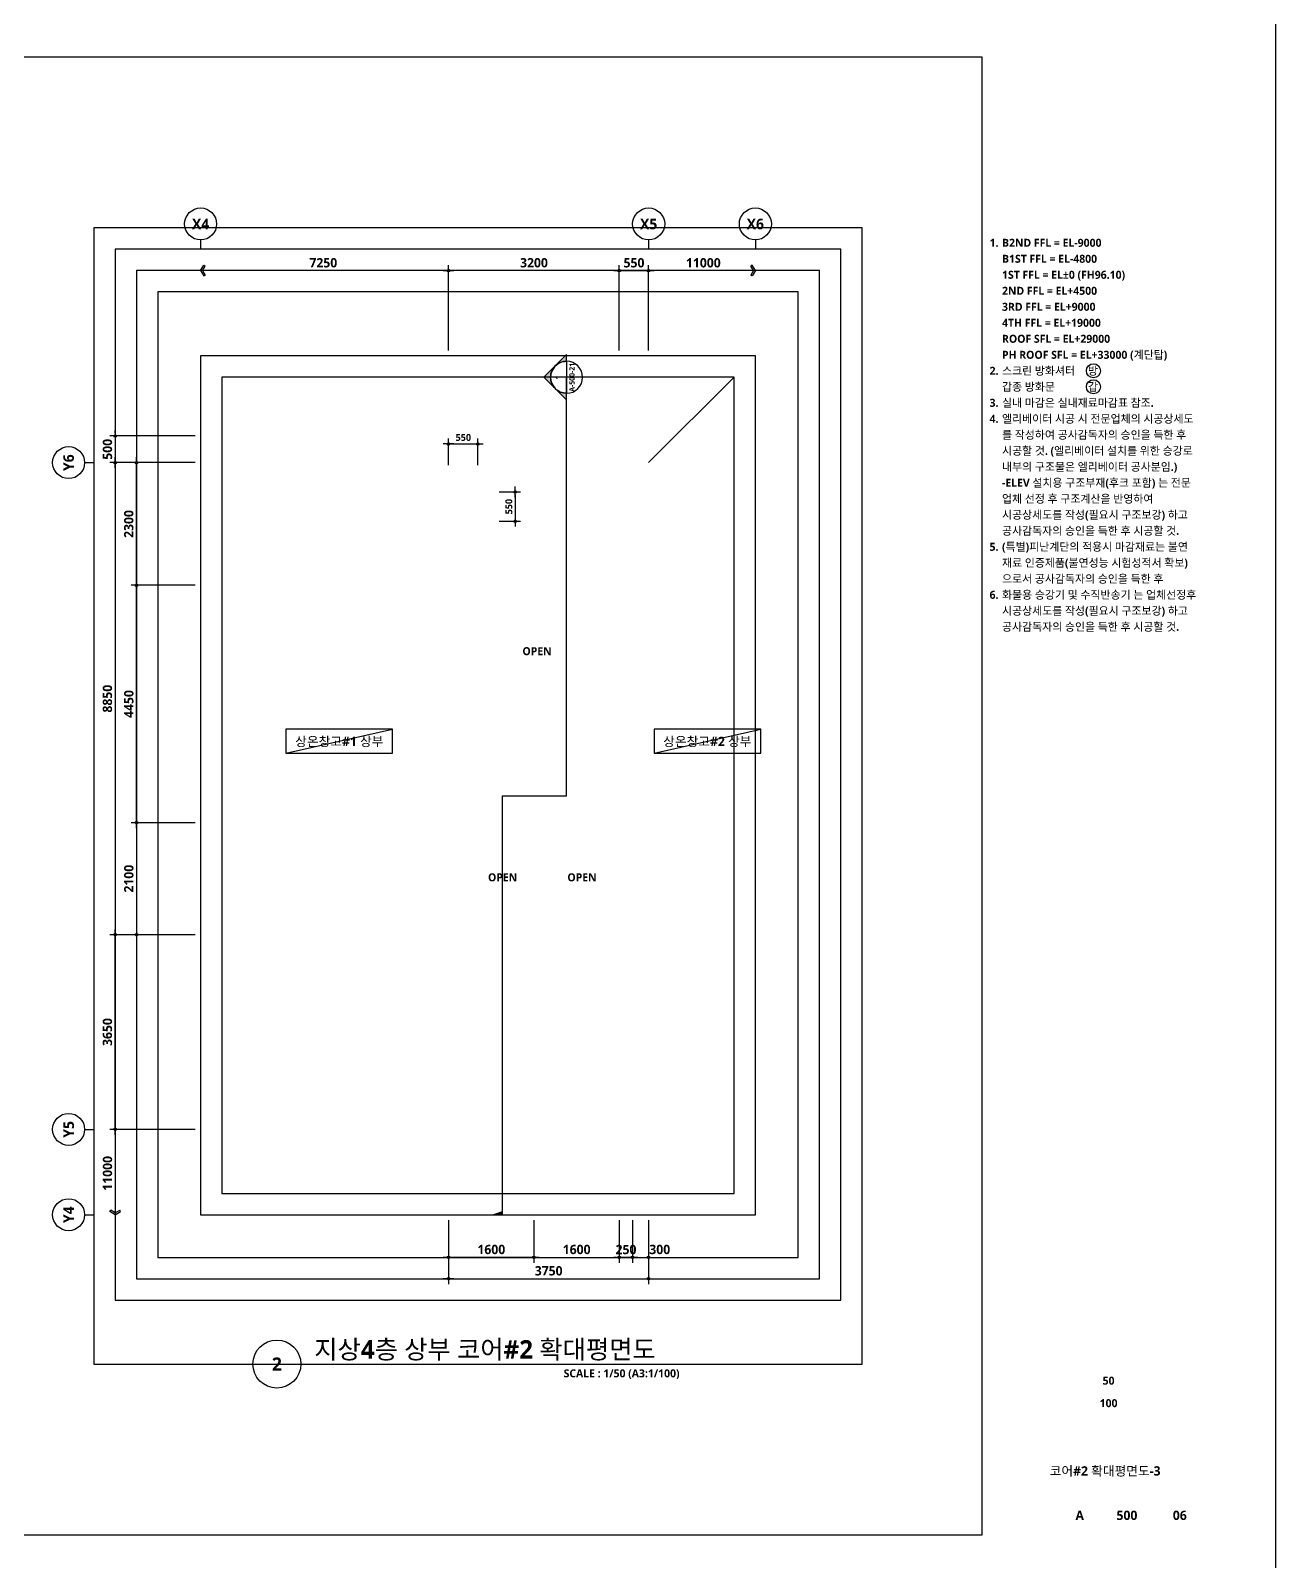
# Model space of a CAD drawing. Header units: millimetres. Extents: x -12482 to 126000, y 0 to 220200.
# Drawn here: x 102662 to 126000, y 30200 to 58900 of the extents above; entities that cross this region are included whole.
import ezdxf
from ezdxf.enums import TextEntityAlignment as Align

# ---------------------------------------------------------------- set-up
doc = ezdxf.new("R2010")
doc.units = ezdxf.units.MM
doc.header["$LTSCALE"] = 60
doc.layers.get('Defpoints').update_dxf_attribs({"color": 153})
for name, color, linetype in [('A-ANNO-DIM', 4, 'Continuous'), ('A-ANNO-GRA1', 7, 'Continuous'), ('A-ANNO-NOTE', 7, 'Continuous'), ('A-ANNO-TEXT1', 7, 'Continuous'), ('A-ANNO-TEXT2', 3, 'Continuous'), ('A-ANNO-TITL', 7, 'Continuous'), ('A-ST-AXIS-BUB', 7, 'Continuous'), ('A-ST-AXIS-DIM', 7, 'Continuous'), ('AA-MKXS', 3, 'Continuous'), ('AA-MKXX', 3, 'Continuous'), ('AA-XXXX-TXT1', 2, 'Continuous')]:
    doc.layers.add(name, color=color, linetype=linetype)
for name, color, linetype, plot in [('Defpoint', 161, 'Continuous', False), ('G(그리드1)', 185, 'Continuous', False), ('G(그리드2)', 235, 'Continuous', False)]:
    doc.layers.add(name, color=color, linetype=linetype, plot=plot)
doc.styles.add('2020음성 1차', font='NanumGothicBold.ttf')
doc.styles.add('SAMOO', font='romans.shx', dxfattribs={"bigfont": 'whgtxt.shx'})
doc.styles.add('SH_대대리576', font='')
doc.styles.add('SH_진천_나눔', font='')
doc.styles.get('SH_대대리576').set_extended_font_data('NanumGothic', bold=True)
doc.styles.get('SH_진천_나눔').set_extended_font_data('NanumGothic', bold=True)
doc.dimstyles.new('SHP 50', dxfattribs={"dimscale": 50, "dimtxt": 3.5, "dimasz": 1, "dimexe": 2, "dimexo": 2, "dimgap": 1, "dimtad": 1, "dimdec": 0, "dimzin": 0, "dimdsep": 46, "dimtxsty": 'SH_진천_나눔', "dimblk": 'DIMDOT', "dimcen": 0.09, "dimclrd": 256, "dimclre": 256, "dimclrt": 3, "dimadec": 0, "dimazin": 1, "dimtfac": 1, "dimtdec": 0, "dimtix": 1, "dimtmove": 2, "dimatfit": 0, "dimldrblk": 'DIMDOT', "dimfxl": 1, "dimtolj": 1, "dimtzin": 0, "dimlwd": -1, "dimlwe": -1, "dimarcsym": 0})
doc.dimstyles.new('SHP 50내부', dxfattribs={"dimscale": 50, "dimtxt": 2.6, "dimasz": 1, "dimexe": 2, "dimexo": 2, "dimgap": 1, "dimtad": 1, "dimdec": 0, "dimzin": 0, "dimdsep": 46, "dimtxsty": '2020음성 1차', "dimblk": 'DIMDOT', "dimcen": 0.09, "dimclrd": 256, "dimclre": 256, "dimclrt": 3, "dimadec": 0, "dimazin": 1, "dimtfac": 1, "dimtdec": 0, "dimtix": 1, "dimtmove": 2, "dimatfit": 0, "dimldrblk": 'DIMDOT', "dimfxl": 1, "dimtolj": 1, "dimtzin": 0, "dimlwd": -1, "dimlwe": -1, "dimarcsym": 0})

# ---------------------------------------------------------------- blocks, each defined once
blk = doc.blocks.new('*U13237')
at = {"layer": 'A-ANNO-TITL'}
blk.add_line((0, 0), (7350, 0), dxfattribs=at)
blk.add_circle((-450, 0), 450, dxfattribs=at)
at = {"layer": 'AA-XXXX-TXT1', "style": 'SH_진천_나눔'}
blk.add_attdef('DWG.TITLE', (250, 100), '', height=350, dxfattribs=at)
at = {"layer": 'AA-XXXX-TXT1', "color": 7, "style": 'SH_진천_나눔'}
blk.add_attdef('NO1', text='', height=300, dxfattribs=at).set_placement((-450, 0), align=Align.MIDDLE)
at = {"layer": 'AA-XXXX-TXT1', "style": 'SH_진천_나눔'}
blk.add_attdef('SCALE', text='', height=150, dxfattribs=at).set_placement((7100, -100), align=Align.TOP_RIGHT)
blk = doc.blocks.new('DIMDOT')
at = {"color": 0}
blk.add_line((-2, 0), (2, 0), dxfattribs=at)
for radius in [0.5, 0.25]:
    blk.add_circle((0, 0), radius, dxfattribs=at)
blk = doc.blocks.new('*D17172')
at = {"layer": 'A-ST-AXIS-DIM'}
for p, q in [((110500, 52900), (110500, 54500)), ((113650, 54400), (110550, 54400)), ((113700, 52900), (113700, 54500))]:
    blk.add_line(p, q, dxfattribs=at)
at = {"layer": 'Defpoints', "color": 0}
for p in [(110500, 54400), (110500, 52800), (113700, 52800)]:
    blk.add_point(p, dxfattribs=at)
at = {"layer": 'A-ST-AXIS-DIM', "linetype": 'ByBlock', "xscale": 50, "yscale": 50, "zscale": 50, "rotation": 180}
blk.add_blockref('DIMDOT', (110500, 54400), dxfattribs=at)
at = {"layer": 'A-ST-AXIS-DIM', "linetype": 'ByBlock', "xscale": 50, "yscale": 50, "zscale": 50}
blk.add_blockref('DIMDOT', (113700, 54400), dxfattribs=at)
at = {"layer": 'A-ST-AXIS-DIM', "color": 3, "insert": (112100, 54547), "char_height": 175, "attachment_point": 5, "style": 'SH_진천_나눔'}
blk.add_mtext('\\A1;3200', dxfattribs=at)
blk = doc.blocks.new('*D17173')
at = {"layer": 'A-ST-AXIS-DIM'}
for p, q in [((113700, 52900), (113700, 54500)), ((113750, 54400), (114200, 54400)), ((114250, 52900), (114250, 54500))]:
    blk.add_line(p, q, dxfattribs=at)
at = {"layer": 'Defpoints', "color": 0}
for p in [(114250, 54400), (113700, 52800), (114250, 52800)]:
    blk.add_point(p, dxfattribs=at)
at = {"layer": 'A-ST-AXIS-DIM', "linetype": 'ByBlock', "xscale": 50, "yscale": 50, "zscale": 50, "rotation": 180}
blk.add_blockref('DIMDOT', (113700, 54400), dxfattribs=at)
at = {"layer": 'A-ST-AXIS-DIM', "linetype": 'ByBlock', "xscale": 50, "yscale": 50, "zscale": 50}
blk.add_blockref('DIMDOT', (114250, 54400), dxfattribs=at)
at = {"layer": 'A-ST-AXIS-DIM', "color": 3, "insert": (113975, 54546), "char_height": 175, "attachment_point": 5, "style": 'SH_진천_나눔'}
blk.add_mtext('\\A1;550', dxfattribs=at)
blk = doc.blocks.new('A-ST-AXIS-BUB-1')
at = {"layer": 'A-ST-AXIS-BUB'}
blk.add_line((0, 350), (0, 0), dxfattribs=at)
blk.add_circle((0, 950), 600, dxfattribs=at)
blk = doc.blocks.new('arrow1')
at = {"color": 0}
for p, q in [((0, 0), (0.29, 0.5)), ((0, 0), (0.29, -0.5)), ((0.16, 0), (0.41, 0.43)), ((0.16, 0), (0.41, -0.43)), ((0.29, 0.5), (0.41, 0.43)), ((0.29, -0.5), (0.41, -0.43))]:
    blk.add_line(p, q, dxfattribs=at)
blk = doc.blocks.new('*D17950')
at = {"layer": 'A-ST-AXIS-DIM'}
for p, q in [((104250, 51350), (104250, 51400)), ((105750, 51300), (104150, 51300)), ((104250, 51300), (104250, 50800)), ((105750, 50800), (104150, 50800)), ((104250, 50750), (104250, 50700))]:
    blk.add_line(p, q, dxfattribs=at)
at = {"layer": 'Defpoints', "color": 0}
for p in [(105850, 51300), (104250, 50800), (105850, 50800)]:
    blk.add_point(p, dxfattribs=at)
at = {"layer": 'A-ST-AXIS-DIM', "linetype": 'ByBlock', "xscale": 50, "yscale": 50, "zscale": 50}
for p, rotation in [((104250, 51300), 270), ((104250, 50800), 90)]:
    blk.add_blockref('DIMDOT', p, dxfattribs=dict(at, rotation=rotation))
at = {"layer": 'A-ST-AXIS-DIM', "color": 3, "insert": (104104, 51050), "char_height": 175, "attachment_point": 5, "rotation": 90, "style": 'SH_진천_나눔'}
blk.add_mtext('\\A1;500', dxfattribs=at)
blk = doc.blocks.new('*D17951')
at = {"layer": 'A-ST-AXIS-DIM'}
for p, q in [((105750, 50800), (104150, 50800)), ((104250, 50750), (104250, 42000)), ((105750, 41950), (104150, 41950))]:
    blk.add_line(p, q, dxfattribs=at)
at = {"layer": 'Defpoints', "color": 0}
for p in [(105850, 50800), (104250, 41950), (105850, 41950)]:
    blk.add_point(p, dxfattribs=at)
at = {"layer": 'A-ST-AXIS-DIM', "linetype": 'ByBlock', "xscale": 50, "yscale": 50, "zscale": 50}
for p, rotation in [((104250, 50800), 90), ((104250, 41950), 270)]:
    blk.add_blockref('DIMDOT', p, dxfattribs=dict(at, rotation=rotation))
at = {"layer": 'A-ST-AXIS-DIM', "color": 3, "insert": (104103, 46375), "char_height": 175, "attachment_point": 5, "rotation": 90, "style": 'SH_진천_나눔'}
blk.add_mtext('\\A1;8850', dxfattribs=at)
blk = doc.blocks.new('*D17952')
at = {"layer": 'A-ST-AXIS-DIM'}
for p, q in [((105750, 41950), (104150, 41950)), ((104250, 38350), (104250, 41900)), ((105750, 38300), (104150, 38300))]:
    blk.add_line(p, q, dxfattribs=at)
at = {"layer": 'Defpoints', "color": 0}
for p in [(104250, 41950), (105850, 41950), (105850, 38300)]:
    blk.add_point(p, dxfattribs=at)
at = {"layer": 'A-ST-AXIS-DIM', "linetype": 'ByBlock', "xscale": 50, "yscale": 50, "zscale": 50}
for p, rotation in [((104250, 41950), 90), ((104250, 38300), 270)]:
    blk.add_blockref('DIMDOT', p, dxfattribs=dict(at, rotation=rotation))
at = {"layer": 'A-ST-AXIS-DIM', "color": 3, "insert": (104103, 40125), "char_height": 175, "attachment_point": 5, "rotation": 90, "style": 'SH_진천_나눔'}
blk.add_mtext('\\A1;3650', dxfattribs=at)
blk = doc.blocks.new('*D17953')
at = {"layer": 'A-ST-AXIS-DIM'}
for p, q in [((105750, 44050), (104550, 44050)), ((104650, 44000), (104650, 42000)), ((105750, 41950), (104550, 41950))]:
    blk.add_line(p, q, dxfattribs=at)
at = {"layer": 'Defpoints', "color": 0}
for p in [(105850, 44050), (104650, 41950), (105850, 41950)]:
    blk.add_point(p, dxfattribs=at)
at = {"layer": 'A-ST-AXIS-DIM', "linetype": 'ByBlock', "xscale": 50, "yscale": 50, "zscale": 50}
for p, rotation in [((104650, 44050), 90), ((104650, 41950), 270)]:
    blk.add_blockref('DIMDOT', p, dxfattribs=dict(at, rotation=rotation))
at = {"layer": 'A-ST-AXIS-DIM', "color": 3, "insert": (104504, 43000), "char_height": 175, "attachment_point": 5, "rotation": 90, "style": 'SH_진천_나눔'}
blk.add_mtext('\\A1;2100', dxfattribs=at)
blk = doc.blocks.new('*D17954')
at = {"layer": 'A-ST-AXIS-DIM'}
for p, q in [((105750, 50800), (104550, 50800)), ((104650, 48550), (104650, 50750)), ((105750, 48500), (104550, 48500))]:
    blk.add_line(p, q, dxfattribs=at)
at = {"layer": 'Defpoints', "color": 0}
for p in [(104650, 50800), (105850, 50800), (105850, 48500)]:
    blk.add_point(p, dxfattribs=at)
at = {"layer": 'A-ST-AXIS-DIM', "linetype": 'ByBlock', "xscale": 50, "yscale": 50, "zscale": 50}
for p, rotation in [((104650, 50800), 90), ((104650, 48500), 270)]:
    blk.add_blockref('DIMDOT', p, dxfattribs=dict(at, rotation=rotation))
at = {"layer": 'A-ST-AXIS-DIM', "color": 3, "insert": (104503, 49650), "char_height": 175, "attachment_point": 5, "rotation": 90, "style": 'SH_진천_나눔'}
blk.add_mtext('\\A1;2300', dxfattribs=at)
blk = doc.blocks.new('*D17955')
at = {"layer": 'A-ST-AXIS-DIM'}
for p, q in [((105750, 48500), (104550, 48500)), ((104650, 44100), (104650, 48450)), ((105750, 44050), (104550, 44050))]:
    blk.add_line(p, q, dxfattribs=at)
at = {"layer": 'Defpoints', "color": 0}
for p in [(104650, 48500), (105850, 48500), (105850, 44050)]:
    blk.add_point(p, dxfattribs=at)
at = {"layer": 'A-ST-AXIS-DIM', "linetype": 'ByBlock', "xscale": 50, "yscale": 50, "zscale": 50}
for p, rotation in [((104650, 48500), 90), ((104650, 44050), 270)]:
    blk.add_blockref('DIMDOT', p, dxfattribs=dict(at, rotation=rotation))
at = {"layer": 'A-ST-AXIS-DIM', "color": 3, "insert": (104504, 46275), "char_height": 175, "attachment_point": 5, "rotation": 90, "style": 'SH_진천_나눔'}
blk.add_mtext('\\A1;4450', dxfattribs=at)
blk = doc.blocks.new('*D17968')
at = {"layer": 'A-ST-AXIS-DIM'}
for p, q in [((110500, 36600), (110500, 35400)), ((114250, 36600), (114250, 35400)), ((110550, 35500), (114200, 35500))]:
    blk.add_line(p, q, dxfattribs=at)
at = {"layer": 'Defpoints', "color": 0}
for p in [(110500, 36700), (114250, 36700), (114250, 35500)]:
    blk.add_point(p, dxfattribs=at)
at = {"layer": 'A-ST-AXIS-DIM', "linetype": 'ByBlock', "xscale": 50, "yscale": 50, "zscale": 50, "rotation": 180}
blk.add_blockref('DIMDOT', (110500, 35500), dxfattribs=at)
at = {"layer": 'A-ST-AXIS-DIM', "linetype": 'ByBlock', "xscale": 50, "yscale": 50, "zscale": 50}
blk.add_blockref('DIMDOT', (114250, 35500), dxfattribs=at)
at = {"layer": 'A-ST-AXIS-DIM', "color": 3, "insert": (112375, 35647), "char_height": 175, "attachment_point": 5, "style": 'SH_진천_나눔'}
blk.add_mtext('\\A1;3750', dxfattribs=at)
blk = doc.blocks.new('*D17969')
at = {"layer": 'A-ST-AXIS-DIM'}
for p, q in [((112100, 36600), (112100, 35800)), ((113700, 36600), (113700, 35800)), ((112150, 35900), (113650, 35900))]:
    blk.add_line(p, q, dxfattribs=at)
at = {"layer": 'Defpoints', "color": 0}
for p in [(112100, 36700), (113700, 36700), (113700, 35900)]:
    blk.add_point(p, dxfattribs=at)
at = {"layer": 'A-ST-AXIS-DIM', "linetype": 'ByBlock', "xscale": 50, "yscale": 50, "zscale": 50, "rotation": 180}
blk.add_blockref('DIMDOT', (112100, 35900), dxfattribs=at)
at = {"layer": 'A-ST-AXIS-DIM', "linetype": 'ByBlock', "xscale": 50, "yscale": 50, "zscale": 50}
blk.add_blockref('DIMDOT', (113700, 35900), dxfattribs=at)
at = {"layer": 'A-ST-AXIS-DIM', "color": 3, "insert": (112900, 36047), "char_height": 175, "attachment_point": 5, "style": 'SH_진천_나눔'}
blk.add_mtext('\\A1;1600', dxfattribs=at)
blk = doc.blocks.new('*D17970')
at = {"layer": 'A-ST-AXIS-DIM'}
for p, q in [((110500, 36600), (110500, 35800)), ((112100, 36600), (112100, 35800)), ((112050, 35900), (110550, 35900))]:
    blk.add_line(p, q, dxfattribs=at)
at = {"layer": 'Defpoints', "color": 0}
for p in [(110500, 36700), (112100, 36700), (110500, 35900)]:
    blk.add_point(p, dxfattribs=at)
at = {"layer": 'A-ST-AXIS-DIM', "linetype": 'ByBlock', "xscale": 50, "yscale": 50, "zscale": 50, "rotation": 180}
blk.add_blockref('DIMDOT', (110500, 35900), dxfattribs=at)
at = {"layer": 'A-ST-AXIS-DIM', "linetype": 'ByBlock', "xscale": 50, "yscale": 50, "zscale": 50}
blk.add_blockref('DIMDOT', (112100, 35900), dxfattribs=at)
at = {"layer": 'A-ST-AXIS-DIM', "color": 3, "insert": (111300, 36047), "char_height": 175, "attachment_point": 5, "style": 'SH_진천_나눔'}
blk.add_mtext('\\A1;1600', dxfattribs=at)
blk = doc.blocks.new('*D17971')
at = {"layer": 'A-ANNO-DIM'}
for p, q in [((110500, 50750), (110500, 51250)), ((110550, 51150), (111000, 51150)), ((111050, 50750), (111050, 51250))]:
    blk.add_line(p, q, dxfattribs=at)
at = {"layer": 'Defpoints', "color": 0}
for p in [(111050, 51150), (110500, 50650), (111050, 50650)]:
    blk.add_point(p, dxfattribs=at)
at = {"layer": 'A-ANNO-DIM', "linetype": 'ByBlock', "xscale": 50, "yscale": 50, "zscale": 50, "rotation": 180}
blk.add_blockref('DIMDOT', (110500, 51150), dxfattribs=at)
at = {"layer": 'A-ANNO-DIM', "linetype": 'ByBlock', "xscale": 50, "yscale": 50, "zscale": 50}
blk.add_blockref('DIMDOT', (111050, 51150), dxfattribs=at)
at = {"layer": 'A-ANNO-DIM', "color": 3, "insert": (110775, 51271), "char_height": 130, "attachment_point": 5, "style": '2020음성 1차'}
blk.add_mtext('\\A1;550', dxfattribs=at)
blk = doc.blocks.new('*D17972')
at = {"layer": 'A-ANNO-DIM'}
for p, q in [((111450, 50250), (111850, 50250)), ((111750, 50200), (111750, 49750)), ((111450, 49700), (111850, 49700))]:
    blk.add_line(p, q, dxfattribs=at)
at = {"layer": 'Defpoints', "color": 0}
for p in [(111350, 50250), (111350, 49700), (111750, 49700)]:
    blk.add_point(p, dxfattribs=at)
at = {"layer": 'A-ANNO-DIM', "linetype": 'ByBlock', "xscale": 50, "yscale": 50, "zscale": 50}
for p, rotation in [((111750, 50250), 90), ((111750, 49700), 270)]:
    blk.add_blockref('DIMDOT', p, dxfattribs=dict(at, rotation=rotation))
at = {"layer": 'A-ANNO-DIM', "color": 3, "insert": (111629, 49975), "char_height": 130, "attachment_point": 5, "rotation": 90, "style": '2020음성 1차'}
blk.add_mtext('\\A1;550', dxfattribs=at)
blk = doc.blocks.new('*D20300')
at = {"layer": 'A-ST-AXIS-DIM'}
for p, q in [((113700, 36600), (113700, 35800)), ((113950, 36600), (113950, 35800)), ((113650, 35900), (113600, 35900)), ((113950, 35900), (113700, 35900)), ((114000, 35900), (114050, 35900))]:
    blk.add_line(p, q, dxfattribs=at)
at = {"layer": 'Defpoints', "color": 0}
for p in [(113700, 36700), (113950, 36700), (113700, 35900)]:
    blk.add_point(p, dxfattribs=at)
at = {"layer": 'A-ST-AXIS-DIM', "linetype": 'ByBlock', "xscale": 50, "yscale": 50, "zscale": 50}
blk.add_blockref('DIMDOT', (113700, 35900), dxfattribs=at)
at = {"layer": 'A-ST-AXIS-DIM', "linetype": 'ByBlock', "xscale": 50, "yscale": 50, "zscale": 50, "rotation": 180}
blk.add_blockref('DIMDOT', (113950, 35900), dxfattribs=at)
at = {"layer": 'A-ST-AXIS-DIM', "color": 3, "insert": (113825, 36046), "char_height": 175, "attachment_point": 5, "style": 'SH_진천_나눔'}
blk.add_mtext('\\A1;250', dxfattribs=at)
blk = doc.blocks.new('*D20301')
at = {"layer": 'A-ST-AXIS-DIM'}
for p, q in [((113950, 36600), (113950, 35800)), ((114250, 36600), (114250, 35800)), ((114000, 35900), (114200, 35900))]:
    blk.add_line(p, q, dxfattribs=at)
at = {"layer": 'Defpoints', "color": 0}
for p in [(113950, 36700), (114250, 36700), (114250, 35900)]:
    blk.add_point(p, dxfattribs=at)
at = {"layer": 'A-ST-AXIS-DIM', "linetype": 'ByBlock', "xscale": 50, "yscale": 50, "zscale": 50, "rotation": 180}
blk.add_blockref('DIMDOT', (113950, 35900), dxfattribs=at)
at = {"layer": 'A-ST-AXIS-DIM', "linetype": 'ByBlock', "xscale": 50, "yscale": 50, "zscale": 50}
blk.add_blockref('DIMDOT', (114250, 35900), dxfattribs=at)
at = {"layer": 'A-ST-AXIS-DIM', "color": 3, "insert": (114458, 36047), "char_height": 175, "attachment_point": 5, "style": 'SH_진천_나눔'}
blk.add_mtext('\\A1;300', dxfattribs=at)
blk = doc.blocks.new('*U15083')
at = {"layer": 'AA-MKXS'}
blk.add_hatch(color=3, dxfattribs=at).paths.add_polyline_path([(0, 8.49), (-4.24, 4.24, -0.414214), (4.24, 4.24)])
h = blk.add_hatch(color=3, dxfattribs=at)
h.paths.add_polyline_path([(-8.49, 0), (-6, 0, -0.198912), (-4.24, 4.24)])
h.paths.add_polyline_path([(6, 0), (8.49, 0), (4.24, 4.24, -0.198912)])
at = {"layer": 'AA-MKXS', "color": 3, "linetype": 'Continuous', "ltscale": 5}
blk.add_line((-6, 0), (6, 0), dxfattribs=at)
at = {"layer": 'AA-MKXS', "color": 3}
for points in [[(4.24, 4.24, 0.414214), (-4.24, 4.24), (0, 8.49)], [(-4.24, 4.24, 0.198912), (-6, 0), (-8.49, 0)], [(8.49, 0), (6, 0, 0.198912), (4.24, 4.24)]]:
    blk.add_lwpolyline(points, format="xyb", close=True, dxfattribs=at)
at = {"layer": 'AA-MKXS', "color": 3, "linetype": 'Continuous', "ltscale": 5}
blk.add_circle((0, 0), 6, dxfattribs=at)
at = {"layer": 'AA-MKXS', "style": 'SAMOO', "width": 0.85}
blk.add_attdef('ViewNUM', text='', height=2.5, dxfattribs=at).set_placement((0, 1), align=Align.BOTTOM_CENTER)
blk.add_attdef('SheetNUM', text='', height=2.5, dxfattribs=at).set_placement((0, -1), align=Align.TOP_CENTER)
blk = doc.blocks.new('G$C3CD03619')
at = {"layer": 'A-ANNO-GRA1'}
for centre in [(11731, 11592), (11731, 9792)]:
    blk.add_circle(centre, 792, dxfattribs=at)
at = {"layer": 'A-ANNO-NOTE', "style": 'SH_대대리576'}
for s, p in [('방', (11108, 11142)), ('갑', (11108, 9342))]:
    blk.add_text(s, height=900, dxfattribs=at).set_placement(p)
at = {"layer": 'A-ANNO-TITL', "style": 'SH_대대리576'}
for s, p in [('1.', (547, 25992)), ('2.', (547, 11592)), ('3.', (547, 7992)), ('4.', (547, 6192)), ('5.', (547, -8208)), ('6.', (547, -13608))]:
    blk.add_text(s, height=900, dxfattribs=at).set_placement(p, align=Align.MIDDLE_CENTER)
for s, p in [('B2ND FFL = EL-9000', (1447, 25992)), ('B1ST FFL = EL-4800', (1447, 24192)), ('1ST FFL = EL%%p0 (FH96.10)', (1447, 22392)), ('2ND FFL = EL+4500', (1447, 20592)), ('3RD FFL = EL+9000', (1447, 18792)), ('4TH FFL = EL+19000', (1447, 16992)), ('ROOF SFL = EL+29000', (1447, 15192)), ('PH ROOF SFL = EL+33000 (계단탑)', (1447, 13392)), ('스크린 방화셔터', (1447, 11592)), ('갑종 방화문', (1447, 9792)), ('실내 마감은 실내재료마감표 참조.', (1447, 7992)), ('엘리베이터 시공 시 전문업체의 시공상세도', (1447, 6192)), ('를 작성하여 공사감독자의 승인을 득한 후', (1447, 4392)), ('시공할 것. (엘리베이터 설치를 위한 승강로', (1447, 2592)), ('내부의 구조물은 엘리베이터 공사분임.)', (1447, 792)), ('-ELEV 설치용 구조부재(후크 포함) 는 전문', (1447, -1008)), ('업체 선정 후 구조계산을 반영하여', (1447, -2808)), ('시공상세도를 작성(필요시 구조보강) 하고', (1447, -4608)), ('공사감독자의 승인을 득한 후 시공할 것.', (1447, -6408)), ('(특별)피난계단의 적용시 마감재료는 불연', (1447, -8208)), ('재료 인증제품(불연성능 시험성적서 확보)', (1447, -10008)), ('으로서 공사감독자의 승인을 득한 후', (1447, -11808)), ('화물용 승강기 및 수직반송기 는 업체선정후', (1447, -13608)), ('시공상세도를 작성(필요시 구조보강) 하고', (1447, -15408)), ('공사감독자의 승인을 득한 후 시공할 것.', (1447, -17208))]:
    blk.add_text(s, height=900, dxfattribs=at).set_placement(p, align=Align.MIDDLE_LEFT)

msp = doc.modelspace()

# ---------------------------------------------------------------- hatches: boundary and pattern name
at = {"layer": 'AA-MKXX'}
msp.add_hatch(color=256, dxfattribs=at).paths.add_polyline_path([(111311.5, 36700), (111511.5, 36770), (111511.5, 36700)])

# ---------------------------------------------------------------- linework, layer by layer
at = {"layer": 'A-ANNO-GRA1'}
for points in [[(107450, 45350), (109450, 45350), (109450, 45800), (107450, 45800)], [(114350, 45350), (116350, 45350), (116350, 45800), (114350, 45800)]]:
    msp.add_lwpolyline(points, close=True, dxfattribs=at)
at = {"layer": 'A-ST-AXIS-DIM'}
for p, q in [((110450, 54400), (105850, 54400)), ((114250, 52900), (114250, 54500)), ((114250, 52900), (114250, 54500)), ((116250, 54400), (114300, 54400)), ((105550, 38300), (104150, 38300)), ((104250, 38250), (104250, 36700))]:
    msp.add_line(p, q, dxfattribs=at)
at = {"layer": 'AA-MKXX'}
msp.add_lwpolyline([(111511.5, 36700), (111511.5, 44550), (112711.5, 44550), (112711.5, 52400)], dxfattribs=at)
at = {"layer": 'Defpoint'}
msp.add_line((114250, 50800), (115850, 52400), dxfattribs=at)
for points in [[(84000, 59400), (126000, 59400), (126000, 29700), (84000, 29700)], [(85000, 30700), (120500, 30700), (120500, 58400), (85000, 58400)]]:
    msp.add_lwpolyline(points, close=True, dxfattribs=at)
at = {"layer": 'G(그리드1)'}
for p, q in [((107450, 45350), (109450, 45800)), ((114350, 45350), (116350, 45800))]:
    msp.add_line(p, q, dxfattribs=at)
for points in [[(118250, 55200), (103850, 55200), (103850, 33900), (118250, 33900)], [(117850, 54800), (104250, 54800), (104250, 35100), (117850, 35100)], [(117450, 54400), (104650, 54400), (104650, 35500), (117450, 35500)], [(117050, 54000), (105050, 54000), (105050, 35900), (117050, 35900)], [(116250, 52800), (105850, 52800), (105850, 36700), (116250, 36700)]]:
    msp.add_lwpolyline(points, close=True, dxfattribs=at)
at = {"layer": 'G(그리드2)'}
msp.add_lwpolyline([(115850, 52400), (106250, 52400), (106250, 37100), (115850, 37100)], close=True, dxfattribs=at)

# ---------------------------------------------------------------- block references
at = {"xscale": 0.1666666666666667, "yscale": 0.1666666666666667, "zscale": 0.1666666666666667}
msp.add_blockref('G$C3CD03619', (120633.7, 50589.8), dxfattribs=at)
ref = msp.add_blockref('*U15083', (112711.5, 52400), dxfattribs=dict(xscale=-50, yscale=50, zscale=50, rotation=89.99999999999955))
ref.add_attrib('SheetNUM', 'A-500-21', dxfattribs={"layer": 'AA-MKXS', "height": 100, "rotation": 90, "style": '2020음성 1차', "width": 0.8}).set_placement((112761.5, 52400), align=Align.TOP_CENTER)
ref.add_attrib('ViewNUM', '1', dxfattribs={"layer": 'AA-MKXS', "height": 125, "rotation": 90, "style": '2020음성 1차'}).set_placement((112661.5, 52400), align=Align.BOTTOM_CENTER)
ref = msp.add_blockref('*U13237', (107729.2, 33900))
ref.add_attrib('SCALE', 'SCALE : 1/50 (A3:1/100)', dxfattribs={"layer": 'A-ANNO-TITL', "height": 150, "style": 'SH_진천_나눔'}).set_placement((114829.2, 33800), align=Align.TOP_RIGHT)
ref.add_attrib('DWG.TITLE', '지상4층 상부 코어#2 확대평면도', (107979.2, 34000), dxfattribs={"layer": 'A-ANNO-TITL', "height": 347.908, "style": 'SH_진천_나눔'})
ref.add_attrib('NO1', '2', dxfattribs={"layer": 'A-ANNO-TITL', "color": 7, "height": 250, "style": 'SH_진천_나눔'}).set_placement((107279.2, 33900), align=Align.MIDDLE)
at = {"layer": 'A-ST-AXIS-BUB', "xscale": 0.5, "yscale": 0.5, "zscale": 0.5}
for p in [(105850, 54800), (114250, 54800), (116250, 54800)]:
    msp.add_blockref('A-ST-AXIS-BUB-1', p, dxfattribs=at)
at = {"layer": 'A-ST-AXIS-BUB', "xscale": 0.5, "yscale": 0.5, "zscale": 0.5, "rotation": 90}
for p in [(103850, 50800), (103850, 38300), (103850, 36700)]:
    msp.add_blockref('A-ST-AXIS-BUB-1', p, dxfattribs=at)
at = {"layer": 'A-ST-AXIS-DIM'}
for name, p, xscale, yscale, zscale, rotation in [('arrow1', (105850, 54400), -200, 200, 200, 179.9999999999859), ('DIMDOT', (114250, 54400), 50, 50, 50, 180), ('arrow1', (116250, 54400), 200, 200, 200, 180.000000000013), ('DIMDOT', (104250, 38300), 50, 50, 50, 90), ('arrow1', (104250, 36700), -200, 200, 200, 269.9999999999856)]:
    msp.add_blockref(name, p, dxfattribs=dict(at, xscale=xscale, yscale=yscale, zscale=zscale, rotation=rotation))
at = {"layer": 'A-ST-AXIS-DIM', "xscale": 50, "yscale": 50, "zscale": 50}
msp.add_blockref('DIMDOT', (110500, 54400), dxfattribs=at)

# ---------------------------------------------------------------- texts
at = {"layer": 'A-ANNO-TEXT1', "style": 'SH_진천_나눔'}
for s, height, p in [('X4', 200, (105850, 55275)), ('X5', 200, (114250, 55275)), ('X6', 200, (116250, 55275)), ('OPEN', 150, (112156.7, 47265.3)), ('OPEN', 150, (111511.5, 43025)), ('OPEN', 150, (113000, 43025))]:
    msp.add_text(s, height=height, dxfattribs=at).set_placement(p, align=Align.MIDDLE_CENTER)
for s, p in [('Y6', (103375, 50800)), ('Y5', (103375, 38300)), ('Y4', (103375, 36700))]:
    msp.add_text(s, height=200, rotation=90, dxfattribs=at).set_placement(p, align=Align.MIDDLE_CENTER)
at = {"layer": 'A-ANNO-TEXT2', "style": 'SH_진천_나눔'}
for s, p in [('상온창고#1 상부', (108450, 45575)), ('상온창고#2 상부', (115350, 45575))]:
    msp.add_text(s, height=175, dxfattribs=at).set_placement(p, align=Align.MIDDLE)
at = {"layer": 'A-ANNO-TITL', "style": 'SH_진천_나눔'}
for s, height, p in [('50', 150, (122872.6, 33588.9)), ('100', 150, (122872.6, 33166.7)), (' 코어#2 확대평면도-3', 175, (122778.4, 31898.6)), ('A', 175, (122331.3, 31063.5)), ('500', 175, (123216.8, 31063.5)), ('06', 175, (124207.9, 31063.5))]:
    msp.add_text(s, height=height, dxfattribs=at).set_placement(p, align=Align.MIDDLE)
at = {"layer": 'A-ST-AXIS-DIM', "color": 3, "char_height": 175, "attachment_point": 5, "style": 'SH_진천_나눔'}
for s, insert in [('\\A1;7250', (108150, 54546.6)), ('\\A1;11000', (115275, 54546))]:
    msp.add_mtext(s, dxfattribs=dict(at, insert=insert))
at = {"layer": 'A-ST-AXIS-DIM', "color": 3, "insert": (104104, 37475), "char_height": 175, "attachment_point": 5, "rotation": 90, "style": 'SH_진천_나눔'}
msp.add_mtext('\\A1;11000', dxfattribs=at)

# ---------------------------------------------------------------- dimensions: what is measured, and where the dimension line sits
at = {"layer": 'A-ANNO-DIM'}
for base, p1, p2, angle, picture, middle in [((111050, 51150), (110500, 50650), (111050, 50650), 0, '*D17971', (110775, 51271.5)), ((111750, 49700), (111350, 50250), (111350, 49700), 90, '*D17972', (111628.5, 49975))]:
    dim = msp.add_linear_dim(base=base, p1=p1, p2=p2, angle=angle, dimstyle='SHP 50내부', override={"dimtxsty": '2020음성 1차', "dimldrblk": 'DIMDOT'}, dxfattribs=at)
    dim.commit()
    dim.dimension.update_dxf_attribs({"geometry": picture, "text_midpoint": middle})
at = {"layer": 'A-ST-AXIS-DIM'}
for base, p1, p2, angle, picture, middle in [((110500, 54400), (113700, 52800), (110500, 52800), 180, '*D17172', (112100, 54546.6)), ((114250, 54400), (113700, 52800), (114250, 52800), 0, '*D17173', (113975, 54546.2)), ((104250, 50800), (105850, 51300), (105850, 50800), 270, '*D17950', (104103.8, 51050)), ((104250, 41950), (105850, 50800), (105850, 41950), 270, '*D17951', (104103.4, 46375)), ((104650, 50800), (105850, 48500), (105850, 50800), 90, '*D17954', (104503.4, 49650)), ((104650, 48500), (105850, 44050), (105850, 48500), 90, '*D17955', (104503.8, 46275)), ((104650, 41950), (105850, 44050), (105850, 41950), 270, '*D17953', (104503.8, 43000)), ((104250, 41950), (105850, 38300), (105850, 41950), 90, '*D17952', (104103.4, 40125)), ((110500, 35900), (112100, 36700), (110500, 36700), 180, '*D17970', (111300, 36046.6)), ((113700, 35900), (113950, 36700), (113700, 36700), 180, '*D20300', (113825, 36046.4))]:
    dim = msp.add_linear_dim(base=base, p1=p1, p2=p2, angle=angle, dimstyle='SHP 50', dxfattribs=at)
    dim.commit()
    dim.dimension.update_dxf_attribs({"geometry": picture, "text_midpoint": middle})
for base, p1, p2, picture, middle in [((114250, 35500), (110500, 36700), (114250, 36700), '*D17968', (112375, 35646.6)), ((113700, 35900), (112100, 36700), (113700, 36700), '*D17969', (112900, 36046.6))]:
    dim = msp.add_linear_dim(base=base, p1=p1, p2=p2, dimstyle='SHP 50', dxfattribs=at)
    dim.commit()
    dim.dimension.update_dxf_attribs({"geometry": picture, "text_midpoint": middle})
dim = msp.add_linear_dim(base=(114250, 35900), p1=(113950, 36700), p2=(114250, 36700), dimstyle='SHP 50', dxfattribs=at)
dim.commit()
dim.dimension.update_dxf_attribs({"geometry": '*D20301', "text_midpoint": (114457.6, 36046.6), "dimtype": 160})

doc.saveas('drawing.dxf')
